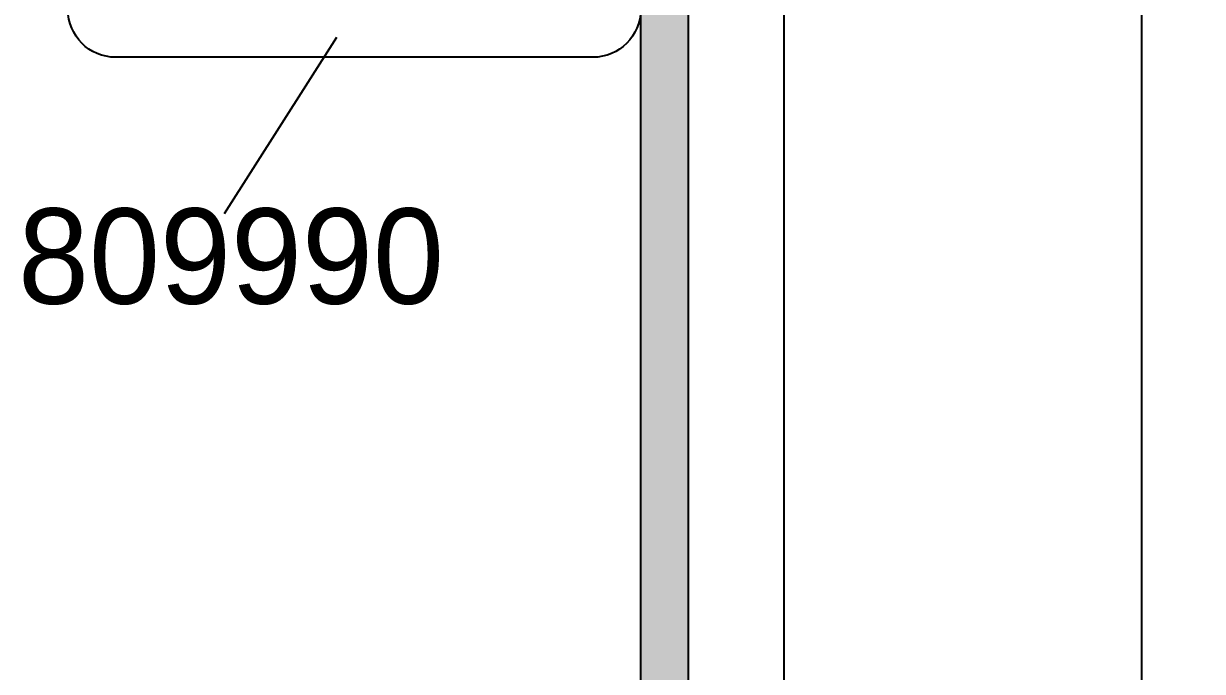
# Model space of a CAD drawing. Header units: millimetres. Extents: x -153 to 2280, y 0 to 724.
# Drawn here: x 1521.58 to 1546.28, y 471.12 to 484.71 of the extents above; entities that cross this region are included whole.
import ezdxf

# ---------------------------------------------------------------- set-up
doc = ezdxf.new("R2010")
doc.units = ezdxf.units.MM
doc.header["$LTSCALE"] = 0.025
doc.header["$MEASUREMENT"] = 0
for name, color, linetype in [('FILL', 253, 'Continuous'), ('FINE', 7, 'Continuous'), ('GOMMA', 80, 'Continuous'), ('GROSSA', 8, 'Continuous'), ('QUOTE', 254, 'Continuous'), ('TESTO', 2, 'Continuous')]:
    doc.layers.add(name, color=color, linetype=linetype)
doc.styles.add('Aluk Text', font='GOTHIC.TTF')

msp = doc.modelspace()

# ---------------------------------------------------------------- hatches: boundary and pattern name
at = {"layer": 'FILL'}
h = msp.add_hatch(color=256, dxfattribs=at)
h.paths.add_polyline_path([(1540.681121556026, 408.7906117929722), (1540.31576527745, 407.9367284782571), (1543.280786190184, 406.6532887195801), (1543.280786190184, 407.678277379225)], flags=17)
h.paths.add_polyline_path([(1546.280786190184, 439.5873958649956), (1546.280786190184, 441.2089357523768, 0.2803062814263104), (1545.470293811008, 442.5410690943609), (1535.941630143931, 447.4730725264882, -0.2909100367160745), (1535.510005217639, 448.1521434450534), (1535.510005217639, 500.002903791379), (1534.510005217639, 500.002903791379), (1534.510005217639, 447.8612114391094, 0.2909100367160547), (1535.229380094792, 446.729426574834), (1545.010622063792, 441.6666894852401, -0.2803062814263093), (1545.280786190184, 441.2226450379121), (1545.280786190184, 407.5803101402582, -0.419582111698272), (1544.7716394395, 407.080393810307), (1544.771783913262, 406.1385215885645, 0.4159724712839459), (1546.280786190185, 407.638494574658)])

# ---------------------------------------------------------------- linework, layer by layer
at = {"layer": 'FINE'}
for p, q in [((1545.010005218911, 443.9053262860043), (1545.010005218911, 536.5010398911489)), ((1537.51000521891, 492.119728192337), (1537.51000521891, 447.7873004046585))]:
    msp.add_line(p, q, dxfattribs=at)
at = {"layer": 'GOMMA'}
msp.add_lwpolyline([(1523.510005217639, 484.002903791379, -0.414213562373095), (1522.510005217639, 485.002903791379), (1522.510005217639, 499.002903791379, -0.4142135623730951), (1523.510005217639, 500.002903791379), (1533.510005217639, 500.002903791379, -0.414213562373095), (1534.510005217639, 499.002903791379), (1534.510005217639, 485.002903791379, -0.414213562373095), (1533.510005217639, 484.002903791379)], format="xyb", close=True, dxfattribs=at)
at = {"layer": 'GROSSA'}
msp.add_lwpolyline([(1546.280786190184, 441.2089357523768, 0.2803062814263106), (1545.470293811008, 442.5410690943609), (1535.889402793528, 447.5001052228284, -0.2697606488888803), (1535.510005217639, 448.1521434450535), (1535.510005217639, 500.002903791379), (1534.510005217639, 500.002903791379), (1534.510005217639, 447.8612114391094, 0.2697606488888722), (1535.142334510786, 446.7744810687343), (1545.010622063792, 441.6666894852401, -0.2803062814263106), (1545.280786190184, 441.2226450379121), (1545.280786190184, 407.5803101402582, -0.5382471284145232), (1544.584096603492, 407.1206219780365), (1540.681121556026, 408.7906117929722), (1540.31576527745, 407.9367284782571), (1544.184923333868, 406.261923669669, 0.5396037894611714), (1546.280786190185, 407.638494574658), (1546.280786190184, 439.5873958649956)], format="xyb", close=True, dxfattribs=at)
at = {"layer": 'QUOTE'}
msp.add_line((1528.13412171331, 484.4160173262037), (1525.7849923904, 480.7205124859571), dxfattribs=at)

# ---------------------------------------------------------------- texts
at = {"layer": 'TESTO', "style": 'Aluk Text'}
msp.add_text('809990', height=2, dxfattribs=at).set_placement((1521.464105907817, 478.8330727019917))

doc.saveas('drawing.dxf')
